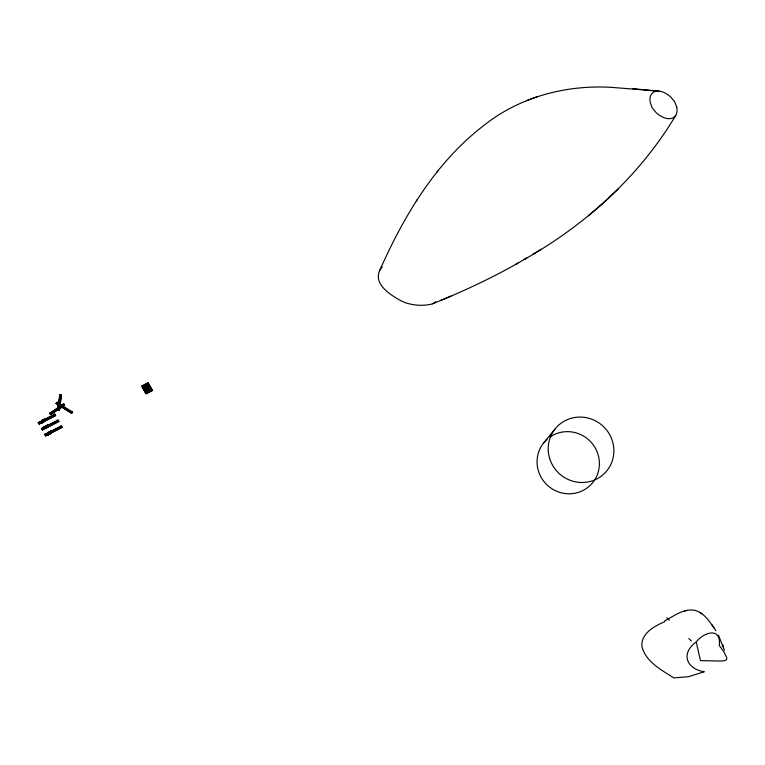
<?xml version="1.0" encoding="UTF-8"?>
<svg xmlns="http://www.w3.org/2000/svg" width="765" height="765" viewBox="0 0 765 765"><rect width="100%" height="100%" fill="white"/><g stroke="black" fill="none" stroke-linecap="round" stroke-linejoin="round"><path stroke-width="1.15" d="M58.838 408.644L59.9 408.061L60.349 404.465L60.301 405.593L58.656 404.475M59.89 406.884L59.393 410.231L57.863 410.203L59.794 394.826L61.315 394.855L60.053 406.645L58.494 405.546M58.331 406.98L57.977 407.85L61.544 404.962M58.551 404.628L58.446 405.326L60.435 406.655L61.64 405.928M57.863 410.203L59.794 394.826M60.215 407.19L58.207 408.567L60.225 407.171M58.733 405.498L58.838 404.8M58.561 408.156L59.976 407.516M58.599 407.429L61.028 405.134M58.819 405.746L59.144 403.576M58.723 407.343L58.953 406.559M59.096 405.804L59.421 403.633L60.292 404.188L59.842 404.503M58.513 409.782L60.674 395.285M59.096 407.085L59.326 406.301M59.307 405.861L59.412 405.163M59.345 406.913L59.45 406.215M60.884 405.048L59.441 405.986L59.555 405.259M59.393 410.231L61.315 394.855M59.718 406.655L59.842 405.44M58.016 405.048L58.102 404.341L60.253 405.804M58.111 405.077L58.264 404.446M50.892 431.938L51.15 431.001M49.974 432.646L51.284 431.03M49.381 432.741L49.61 431.814M49.524 432.655L49.677 431.69M49.677 432.579L49.983 431.536M50.433 432.177L50.739 431.135L50.088 432.952M50.586 432.101L50.892 431.058M48.625 432.254L48.453 432.78M48.769 433.057L49.228 431.929M49.075 432.894L49.534 431.776L49.228 432.818M43.5 421.199L43.978 419.488M44.131 419.411L43.567 421.046M43.978 420.368L44.437 419.258M44.284 420.205L44.59 419.172M42.046 421.486L42.62 420.205M42.467 421.161L42.773 420.128M42.611 421.075L43.079 419.966M42.917 420.922L43.223 419.889M43.069 420.846L43.529 419.727M43.194 421.104L43.681 419.65M43.835 419.574L43.509 420.827L44.81 419.23L42.534 420.415M42.142 420.454L42.075 421.094L42.314 420.358M60.693 406.636L60.999 407.334L62.864 405.794M658.981 91.112L610.919 87.325C565.708 84.743 519.225 97.098 483.595 125.661C435.4 162.639 403.71 216.294 379.44 271.02C374.238 283.605 388.075 293.11 397.322 298.713A91.724 29.73 54.3 0 0 401.176 300.817A85.517 27.798 54.3 0 0 406.617 303.141C414.936 305.551 424.183 306.182 432.569 303.801C464.977 290.738 496.695 275.849 526.76 257.996M379.44 271.02L380.301 269.443A91.676 30.705 56 0 1 381.286 268.104M71.508 413.282L72.599 412.067L71.508 413.282L56.036 403.518L57.126 402.285L56.036 403.518M675.763 115.41C639.502 176.256 585.55 224.853 524.197 259.517M416.217 201.185L417.183 199.732M436.815 172.278L437.848 170.939M543.619 442.954L555.094 428.955M58.102 404.341L59.469 405.383M618.225 188.993L602.992 203.356L588.304 215.835M43.203 420.616C44.676 422.873 40.985 423.447 41.779 420.922M59.383 405.899L60.751 404.953M58.58 406.817L58.475 407.678M49.582 413.205L63.858 403.93L64.566 405.211L51.102 414.467L50.28 414.487L49.582 413.205L50.404 413.186L51.102 414.467M57.949 407.716L61.802 404.924M52.326 411.866L57.136 408.558M59.039 407.305L63.858 403.93M60.206 406.712L58.15 408.395M60.339 406.617L61.745 405.584M50.347 413.836L63.811 404.57M62.72 405.603L60.55 407.057L62.577 405.613L63.007 405.957L60.999 407.334M58.503 408.72L59.957 407.649M50.28 414.487L64.566 405.211M61.439 407.171L62.893 406.311M63.007 406.464L61.697 407.429L60.521 406.712M532.803 254.41L541.199 249.247M664.584 620.97C673.831 616.102 683.594 608.385 694.697 610.307C704.756 612.88 710.322 622.806 715.925 630.695M515.371 264.537L518.001 263.074M48.769 432.168L48.597 433.105M50.442 431.297L49.83 432.761M44.705 434.348L61.401 426.029L62.108 427.319L45.718 435.926L44.705 434.348L45.718 435.926M46.034 434.09L61.401 426.029M49.754 432.273L47.21 433.726L47.554 435.008M51.045 431.862L47.277 433.975M49.735 432.674L47.334 434.157L49.801 432.847M47.382 434.252L49.83 432.971L50.165 433.994L47.669 435.103L49.983 433.554M45.412 435.648L62.108 427.319M49.907 433.392L47.554 435.065M142.433 387.042L148.534 383.839M142.826 387.759L148.936 384.546M143.227 388.477L149.338 385.264M143.629 389.194L149.739 385.981M144.03 389.911L150.131 386.698M144.422 390.628L150.533 387.415M144.824 391.345L150.935 388.132M145.226 392.062L151.336 388.849M145.627 392.78L151.728 389.567M38.25 422.529L54.946 414.257L55.654 415.538L39.264 424.116L38.25 422.529L39.264 424.116M38.556 422.825L42.792 420.501M44.705 419.612L54.946 414.257M42.228 421.008L42.773 422.385M38.958 423.82L55.654 415.538M43.529 421.984L41.1 423.15M46.13 426.717L43.423 427.463L47.564 425.034L45.431 426.813M41.473 428.438L58.169 420.138L58.876 421.429L42.486 430.016L41.473 428.438L42.486 430.016M47.746 425.34L43.768 427.549M41.779 428.725L57.145 420.674M46.13 426.631L43.681 427.998L46.244 426.803L45.881 426.248M43.758 428.276L46.493 426.784M47.851 426.067L47.392 425.407M48.797 426.392L43.748 428.018M46.101 427.434L48.558 426.143M46.216 427.549L48.673 426.248M42.18 429.729L58.876 421.429M432.569 303.801L433.678 303.236A84.303 26.823 54.5 0 0 435.668 301.601M664.766 621.706C654.553 625.961 641.032 633.324 641.864 646.196C645.526 661.754 661.438 669.968 673.86 677.924L688.452 676.69L704.288 671.766C686.129 668.84 680.496 653.176 696.284 641.912C703.953 632.005 721.452 626.793 719.301 645.507L724.015 651.981L726.654 657.556A46.282 8.96 38.9 0 1 726.53 659.583L724.417 660.759A92.661 5.46 6.2 0 1 719.291 661.027L700.453 660.625L696.303 642.304M440.659 300.406L450.996 296.132M526.559 100.684L537.986 96.409M45.336 426.526L48.425 426.048M684.426 611.015L687.19 610.307M57.633 409.323L59.163 409.351M632.378 88.587L657.078 91.121M56.868 402.266L72.599 412.067M58.8 403.518L60.349 404.522M58.37 403.633L63.055 406.416M58.35 403.767L60.665 405.221M61.028 405.46L61.774 405.928M56.581 402.906L72.053 412.67M58.675 404.341L60.311 405.421M60.406 405.88L61.152 406.358M56.304 403.547L71.776 413.32M58.073 404.934L61.755 407.353M699.889 612.354L702.021 613.807M58.264 408.147L57.662 407.735L59.766 405.727L60.378 406.139M60.206 407.64L60.751 408.013M57.882 406.272L58.436 406.655M58.207 407.143L57.796 406.856L60.091 405.775M47.516 425.187L48.3 425.828L47.535 425.33M46.627 425.809L47.248 426.382M46.483 425.885L47.095 426.459L46.33 425.962M46.177 426.048L46.789 426.621L46.024 426.124M666.812 617.709L669.356 620.109M688.825 638.555L691.369 640.965M711.794 624.642L714.013 627.749M46.101 426.095L45.9 426.535M45.403 427.96L45.737 428.467M44.045 421.238L44.437 421.869M50.5 433.047L50.882 433.678M44.513 419.861L40.765 421.936L41.119 423.274L40.899 421.811M146.077 384.202L150.15 391.326M144.011 385.283L148.085 392.416M63.046 403.939L63.753 405.221M54.65 413.951L55.357 415.242M57.882 419.851L58.589 421.132M61.114 425.742L61.822 427.033M718.421 635.141L724.455 650.212M50.002 433.784L49.983 433.315M41.664 420.893L42.037 422.749M42.276 422.816L41.74 420.798M723.288 646.75L722.428 644.388L723.451 647.219M41.664 421.419L41.884 422.825M41.511 421.496L41.731 422.902M41.358 421.572L41.587 422.988M41.205 421.658L41.434 423.064M41.052 421.735L41.281 423.141M47.87 433.956L48.032 434.597M47.717 434.032L47.879 434.683M47.564 434.109L47.726 434.759M43.022 420.702L43.376 422.07M42.869 420.788L43.223 422.146M42.716 420.865L43.069 422.223M42.572 420.941L42.917 422.309M42.639 422.433L42.305 421.132L42.496 422.51M49.658 432.426L50.031 433.841M49.687 433L49.849 433.65M49.534 433.076L49.696 433.726M49.381 433.153L49.553 433.803M49.228 433.239L49.4 433.879M49.075 433.315L49.247 433.965M48.931 433.392L49.094 434.042M48.778 433.478L48.941 434.118M48.625 433.554L48.788 434.204M48.472 433.631L48.635 434.281M48.319 433.717L48.491 434.357M48.166 433.793L48.338 434.444M48.023 433.87L48.185 434.52M676.767 107.129L674.558 101.563L670.79 97.059A18.408 11.159 48.8 0 0 655.481 91.379A18.408 11.159 48.8 0 0 650.25 102.539L652.086 107.626L656.246 112.751A18.408 11.15 48.7 0 0 671.584 118.374A18.408 11.15 48.7 0 0 676.719 107.119M46.024 425.856L46.053 426.449M45.728 426.009L45.757 426.612M45.575 426.095L45.451 426.765M45.269 426.248L45.298 426.851M45.116 426.325L45.145 426.927M44.963 426.411L44.992 427.004M44.819 426.488L44.839 427.09M44.666 426.564L44.695 427.166M44.513 426.65L44.542 427.243M44.36 426.727L44.389 427.329M44.207 426.803L44.236 427.406M44.054 426.88L44.083 427.482M43.911 426.966L43.93 427.559M43.758 427.042L43.787 427.645M381.821 267.53A86.216 28.869 55.9 0 1 382.366 267.014M550.035 436.978A31.556 30.686 41.7 0 1 599.091 459.21A31.556 30.686 41.7 0 1 557.8 491.704A31.556 30.686 41.7 0 1 547.023 439.349M152.13 390.284L146.019 393.497L142.032 386.325L148.142 383.122L152.13 390.284M152.474 390.571L146.077 393.937L141.688 386.038L148.085 382.682L152.474 390.571M549.643 458.436A33.277 32.273 41.3 0 0 605.086 472.789A33.277 32.273 41.3 0 0 588.4 418.139A33.277 32.273 41.3 0 0 549.643 458.436"/></g></svg>
